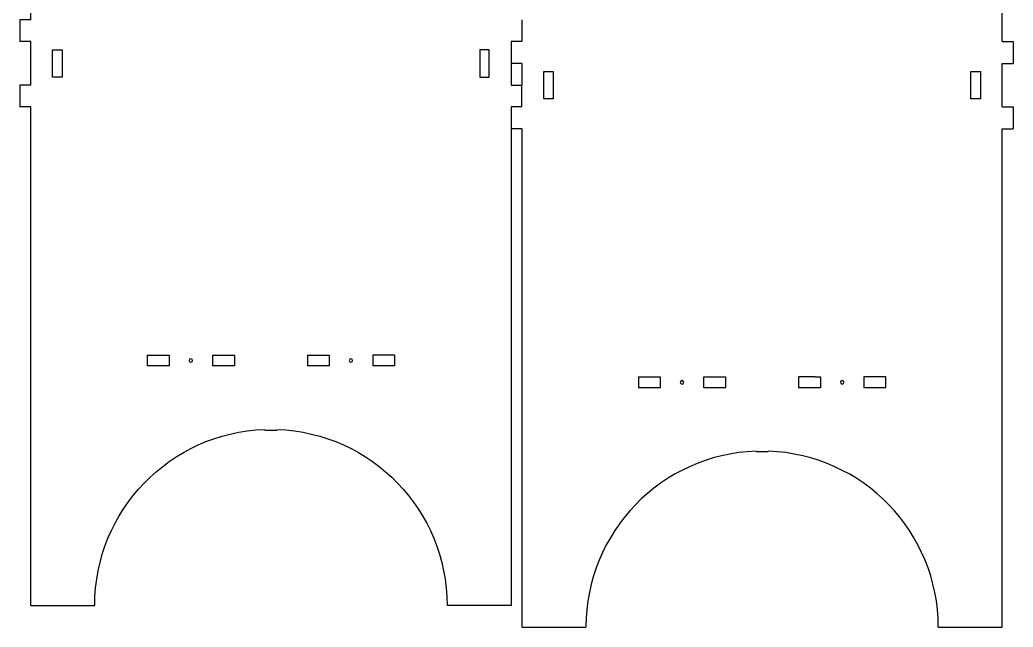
# Model space of a CAD drawing. Extents: x 311 to 600, y 16 to 462.
# Drawn here: x 310.6 to 600.1, y 16 to 193.1 of the extents above; entities that cross this region are included whole.
import ezdxf

# ---------------------------------------------------------------- set-up
doc = ezdxf.new("R2010")
doc.units = 0
doc.header["$MEASUREMENT"] = 0
doc.layers.get('0').update_dxf_attribs({"color": 13, "linetype": 'CONTINUOUS'})

msp = doc.modelspace()

# ---------------------------------------------------------------- linework, layer by layer
for p, q in [((313.76, 193.12, 0), (313.76, 252.8, 0)), ((596.94, 186.77, 0), (596.94, 246.45, 0)), ((313.76, 193.12, 0), (310.59, 193.12, 0)), ((310.59, 193.12, 0), (310.59, 186.77, 0)), ((456.94, 193.12, 0), (456.94, 186.77, 0)), ((313.76, 186.77, 0), (310.59, 186.77, 0)), ((313.76, 174.07, 0), (313.76, 186.77, 0)), ((456.94, 186.77, 0), (453.76, 186.77, 0)), ((453.76, 186.77, 0), (453.76, 180.42, 0)), ((596.94, 186.77, 0), (600.11, 186.77, 0)), ((600.11, 186.77, 0), (600.11, 180.42, 0)), ((320.11, 176.45, 0), (320.11, 184.39, 0)), ((320.11, 184.39, 0), (322.89, 184.39, 0)), ((322.89, 184.39, 0), (322.89, 176.45, 0)), ((447.41, 184.39, 0), (444.63, 184.39, 0)), ((444.63, 184.39, 0), (444.63, 176.45, 0)), ((447.41, 176.45, 0), (447.41, 184.39, 0)), ((453.76, 180.42, 0), (453.76, 174.07, 0)), ((456.94, 180.42, 0), (453.76, 180.42, 0)), ((456.94, 180.42, 0), (456.94, 174.07, 0)), ((596.94, 174.07, 0), (596.94, 180.42, 0)), ((596.94, 180.42, 0), (600.11, 180.42, 0)), ((463.29, 170.1, 0), (463.29, 178.04, 0)), ((463.29, 178.04, 0), (466.06, 178.04, 0)), ((466.06, 178.04, 0), (466.06, 170.1, 0)), ((587.81, 170.1, 0), (587.81, 178.04, 0)), ((587.81, 178.04, 0), (590.59, 178.04, 0)), ((590.59, 178.04, 0), (590.59, 170.1, 0)), ((313.76, 174.07, 0), (310.59, 174.07, 0)), ((310.59, 174.07, 0), (310.59, 167.72, 0)), ((322.89, 176.45, 0), (320.11, 176.45, 0)), ((444.63, 176.45, 0), (447.41, 176.45, 0)), ((453.76, 174.07, 0), (456.94, 174.07, 0)), ((456.94, 167.72, 0), (456.94, 174.07, 0)), ((596.94, 167.72, 0), (596.94, 174.07, 0)), ((466.06, 170.1, 0), (463.29, 170.1, 0)), ((590.59, 170.1, 0), (587.81, 170.1, 0)), ((313.76, 167.72, 0), (310.59, 167.72, 0)), ((313.76, 22.35, 0), (313.76, 167.72, 0)), ((453.76, 167.72, 0), (453.76, 161.37, 0)), ((456.94, 167.72, 0), (453.76, 167.72, 0)), ((596.94, 167.72, 0), (600.11, 167.72, 0)), ((600.11, 167.72, 0), (600.11, 161.37, 0)), ((456.94, 161.37, 0), (453.76, 161.37, 0)), ((453.76, 161.37, 0), (453.76, 22.35, 0)), ((456.94, 161.37, 0), (456.94, 155.02, 0)), ((596.94, 16, 0), (596.94, 161.37, 0)), ((596.94, 161.37, 0), (600.11, 161.37, 0)), ((456.94, 155.02, 0), (456.94, 16, 0)), ((347.73, 95.35, 0), (354.08, 95.35, 0)), ((347.73, 95.35, 0), (347.73, 92.17, 0)), ((354.08, 95.35, 0), (354.08, 92.17, 0)), ((366.78, 95.35, 0), (366.78, 92.17, 0)), ((366.78, 95.35, 0), (373.13, 95.35, 0)), ((373.13, 95.35, 0), (373.13, 92.17, 0)), ((394.39, 95.35, 0), (394.39, 92.17, 0)), ((394.39, 95.35, 0), (400.74, 95.35, 0)), ((400.74, 95.35, 0), (400.74, 92.17, 0)), ((413.44, 95.35, 0), (413.44, 92.17, 0)), ((419.79, 95.35, 0), (413.44, 95.35, 0)), ((419.79, 95.35, 0), (419.79, 92.17, 0)), ((354.08, 92.17, 0), (347.73, 92.17, 0)), ((373.13, 92.17, 0), (366.78, 92.17, 0)), ((400.74, 92.17, 0), (394.39, 92.17, 0)), ((419.79, 92.17, 0), (413.44, 92.17, 0)), ((490.9, 89, 0), (497.25, 89, 0)), ((490.9, 89, 0), (490.9, 85.82, 0)), ((497.25, 89, 0), (497.25, 85.82, 0)), ((509.95, 89, 0), (516.3, 89, 0)), ((509.95, 85.82, 0), (509.95, 89, 0)), ((516.3, 89, 0), (516.3, 85.82, 0)), ((537.57, 89, 0), (537.57, 85.82, 0)), ((542.42, 89, 0), (537.57, 89, 0)), ((542.42, 89, 0), (543.92, 89, 0)), ((543.92, 89, 0), (543.92, 85.82, 0)), ((556.62, 89, 0), (556.62, 85.82, 0)), ((562.97, 89, 0), (556.62, 89, 0)), ((562.97, 85.82, 0), (562.97, 89, 0)), ((497.25, 85.82, 0), (490.9, 85.82, 0)), ((516.3, 85.82, 0), (509.95, 85.82, 0)), ((543.92, 85.82, 0), (537.57, 85.82, 0)), ((562.97, 85.82, 0), (556.62, 85.82, 0)), ((382, 73.47, 0), (385.52, 73.47, 0)), ((528.7, 67.12, 0), (525.18, 67.12, 0)), ((313.76, 22.35, 0), (332.41, 22.35, 0)), ((453.76, 22.35, 0), (435.11, 22.35, 0)), ((456.94, 16, 0), (475.59, 16, 0)), ((578.29, 16, 0), (596.94, 16, 0))]:
    msp.add_line(p, q)
at = {"extrusion": (-1.48597e-13, -2.39993e-12, -1)}
for centre in [(-360.43, 93.76, 0), (-407.09, 93.76, 0)]:
    msp.add_circle(centre, 0.5, dxfattribs=at)
at = {"extrusion": (-2.89232e-10, 4.36703e-11, -1)}
for centre in [(-503.6, 87.41, 0), (-550.27, 87.41, 0)]:
    msp.add_circle(centre, 0.5, dxfattribs=at)
at = {"extrusion": (-9.52473e-13, 3.28362e-11, -1)}
msp.add_arc((-383.76, 22.35, 0), 51.35, 0, 88.0282, dxfattribs=at)
at = {"extrusion": (5.5933e-13, 3.46088e-11, -1)}
msp.add_arc((-383.76, 22.35, 0), 51.35, 91.9718, 180, dxfattribs=at)
for start, end in [(91.9718, 180), (0, 88.0282)]:
    msp.add_arc((526.94, 16, 0), 51.35, start, end)

doc.saveas('drawing.dxf')
